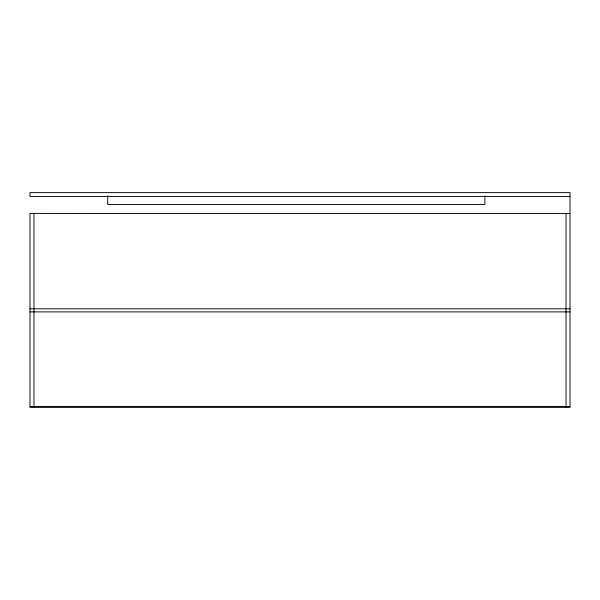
<?xml version="1.0" encoding="UTF-8"?>
<svg xmlns="http://www.w3.org/2000/svg" width="600" height="600" viewBox="0 0 600 600"><rect width="100%" height="100%" fill="white"/><g stroke="black" fill="none" stroke-linecap="round" stroke-linejoin="round"><path stroke-width="0.9" d="M570 196.462L30 196.462L30 192.615L570 192.615L570 407.385L30 407.385L30 213.428L570 213.54M30 308.805L570 308.805M30 311.895L570 311.895M30 406.507L570 406.507M566.033 213.428L566.033 407.385M484.905 195.81L484.905 204.45L107.7 204.45L107.7 195.81M33.968 213.428L33.968 407.385"/></g></svg>
